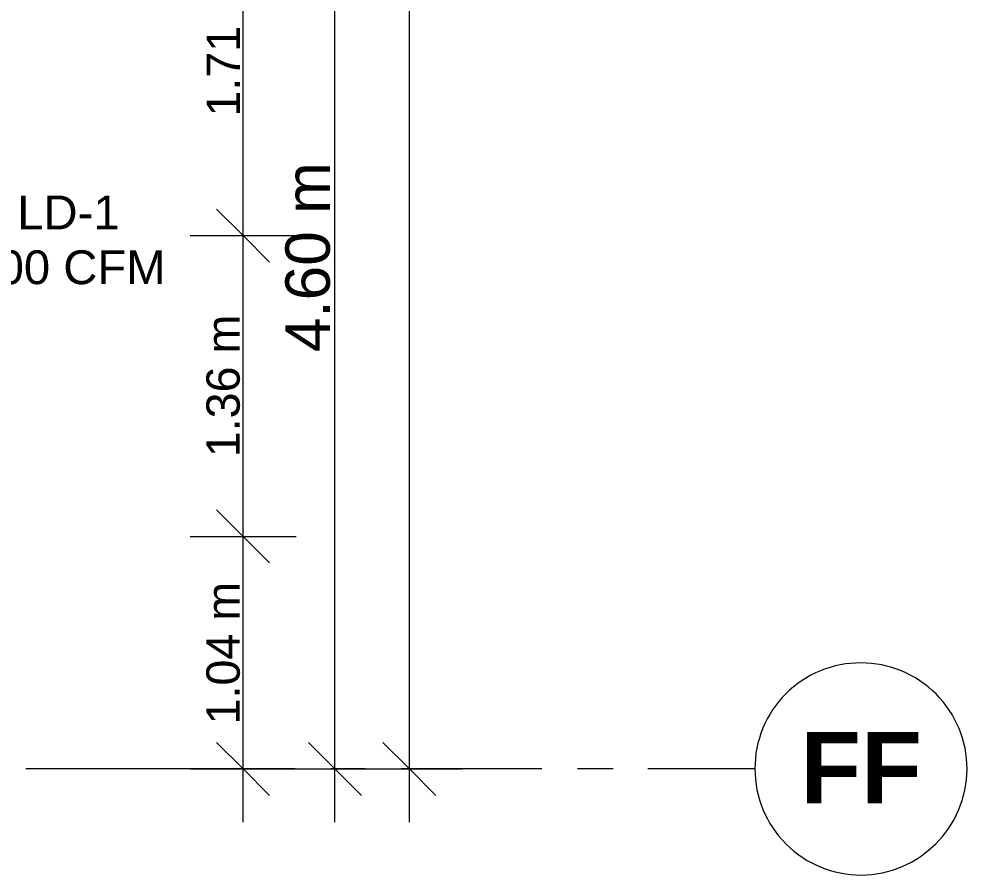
# Model space of a CAD drawing. Header units: metres. Extents: x -2 to 237, y -8 to 52.
# Drawn here: x 59.021 to 63.283, y 10.167 to 14.014 of the extents above; entities that cross this region are included whole.
import ezdxf

# ---------------------------------------------------------------- set-up
doc = ezdxf.new("R2010")
doc.units = ezdxf.units.M
doc.layers.add('HVAC - Ductos', color=5, linetype='Continuous', lineweight=0)
doc.layers.add('PDF3_Text', color=7, linetype='Continuous', lineweight=0)
doc.layers.add('PDF3_Geometry', color=7, linetype='Continuous', lineweight=0, true_color=0xaaaaaa)
doc.styles.add('PDF Helvetica', font='')
doc.styles.add('PDF Helvetica Bold', font='')
doc.styles.get('PDF Helvetica').set_extended_font_data('Helvetica')
doc.styles.get('PDF Helvetica Bold').set_extended_font_data('Helvetica', bold=True)

msp = doc.modelspace()

# ---------------------------------------------------------------- linework, layer by layer
at = {"layer": 'HVAC - Ductos', "color": 252, "lineweight": 0, "true_color": 0x939598}
for points in [[(60.0287, 10.4051), (60.0287, 11.6885), (60.0287, 13.0405), (60.0287, 14.7502), (60.0287, 16.7669), (60.0287, 18.9256), (60.0287, 21.121), (60.0287, 23.2111), (60.0287, 25.819), (60.0287, 28.019), (60.0287, 30.2145), (60.0287, 32.2129), (60.0287, 34.9629), (60.0287, 36.9658), (60.0287, 39.3492), (60.0287, 40.2154), (60.0287, 41.5996), (60.0287, 45.0418), (60.0287, 47.6818)], [(60.4412, 10.4051), (60.4412, 15.2405), (60.4412, 24.444), (60.4412, 33.6429), (60.4412, 42.8417), (60.4412, 47.6818)], [(60.7758, 10.4051), (60.7758, 47.6818)], [(59.9095, 13.1597), (60.0287, 13.0405), (60.1479, 12.9214)], [(59.7904, 13.0405), (60.0287, 13.0405), (60.267, 13.0405)], [(59.9095, 11.8076), (60.0287, 11.6885), (60.1479, 11.5693)], [(59.7904, 11.6885), (60.0287, 11.6885), (60.267, 11.6885)], [(59.9095, 10.7626), (60.0287, 10.6434), (60.1479, 10.5243)], [(60.3221, 10.7626), (60.4412, 10.6434), (60.5604, 10.5243)], [(59.7904, 10.6434), (60.0287, 10.6434), (60.267, 10.6434)], [(60.2029, 10.6434), (60.4412, 10.6434), (60.6796, 10.6434)]]:
    msp.add_lwpolyline(points, dxfattribs=at)
at = {"layer": 'HVAC - Ductos', "lineweight": 0}
for points in [[(60.6566, 10.7626), (60.7758, 10.6434), (60.895, 10.5243)], [(60.5374, 10.6434), (60.7758, 10.6434), (61.0139, 10.6434)]]:
    msp.add_lwpolyline(points, dxfattribs=at)
at = {"layer": 'PDF3_Geometry', "lineweight": 0}
msp.add_lwpolyline([(62.8064, 11.1201, 0.418115), (62.3292, 10.6434, 0.41451), (62.8064, 10.1668, 0.411083), (63.2828, 10.6434, 0.414698)], format="xyb", close=True, dxfattribs=at)
for points in [[(59.7858, 10.6434), (59.0525, 10.6434)], [(61.3716, 10.6434), (60.7391, 10.6434)], [(61.6922, 10.6434), (61.5322, 10.6434)], [(62.3252, 10.6434), (61.8481, 10.6434)]]:
    msp.add_lwpolyline(points, dxfattribs=at)
at = {"layer": 'PDF3_Geometry', "color": 252, "lineweight": 0, "true_color": 0x939598}
for points in [[(60.2624, 10.6434), (59.7858, 10.6434)], [(60.5787, 10.6434), (60.4229, 10.6434)]]:
    msp.add_lwpolyline(points, dxfattribs=at)

# ---------------------------------------------------------------- texts
at = {"layer": 'PDF3_Text', "color": 252, "lineweight": 0, "true_color": 0x939598, "attachment_point": 4, "rotation": 90, "style": 'PDF Helvetica'}
for s, insert, char_height in [('1.71 m', (59.9394, 13.5754), 0.15008), ('4.60 m', (60.3199, 12.5166), 0.2001), ('1.36 m', (59.9394, 12.0445), 0.15008), ('1.04 m', (59.9394, 10.8436), 0.15008)]:
    msp.add_mtext(s, dxfattribs=dict(at, insert=insert, char_height=char_height))
at = {"layer": 'PDF3_Text', "lineweight": 0, "char_height": 0.15195, "attachment_point": 4, "style": 'PDF Helvetica'}
for s, insert in [('LD-1', (59.0132, 13.145)), ('100 CFM', (58.807, 12.8974))]:
    msp.add_mtext(s, dxfattribs=dict(at, insert=insert))
at = {"layer": 'PDF3_Text', "color": 253, "lineweight": 0, "true_color": 0xaaaaaa, "insert": (62.5334, 10.6498), "char_height": 0.3202, "attachment_point": 4, "style": 'PDF Helvetica Bold'}
msp.add_mtext('FF', dxfattribs=at)

doc.saveas('drawing.dxf')
